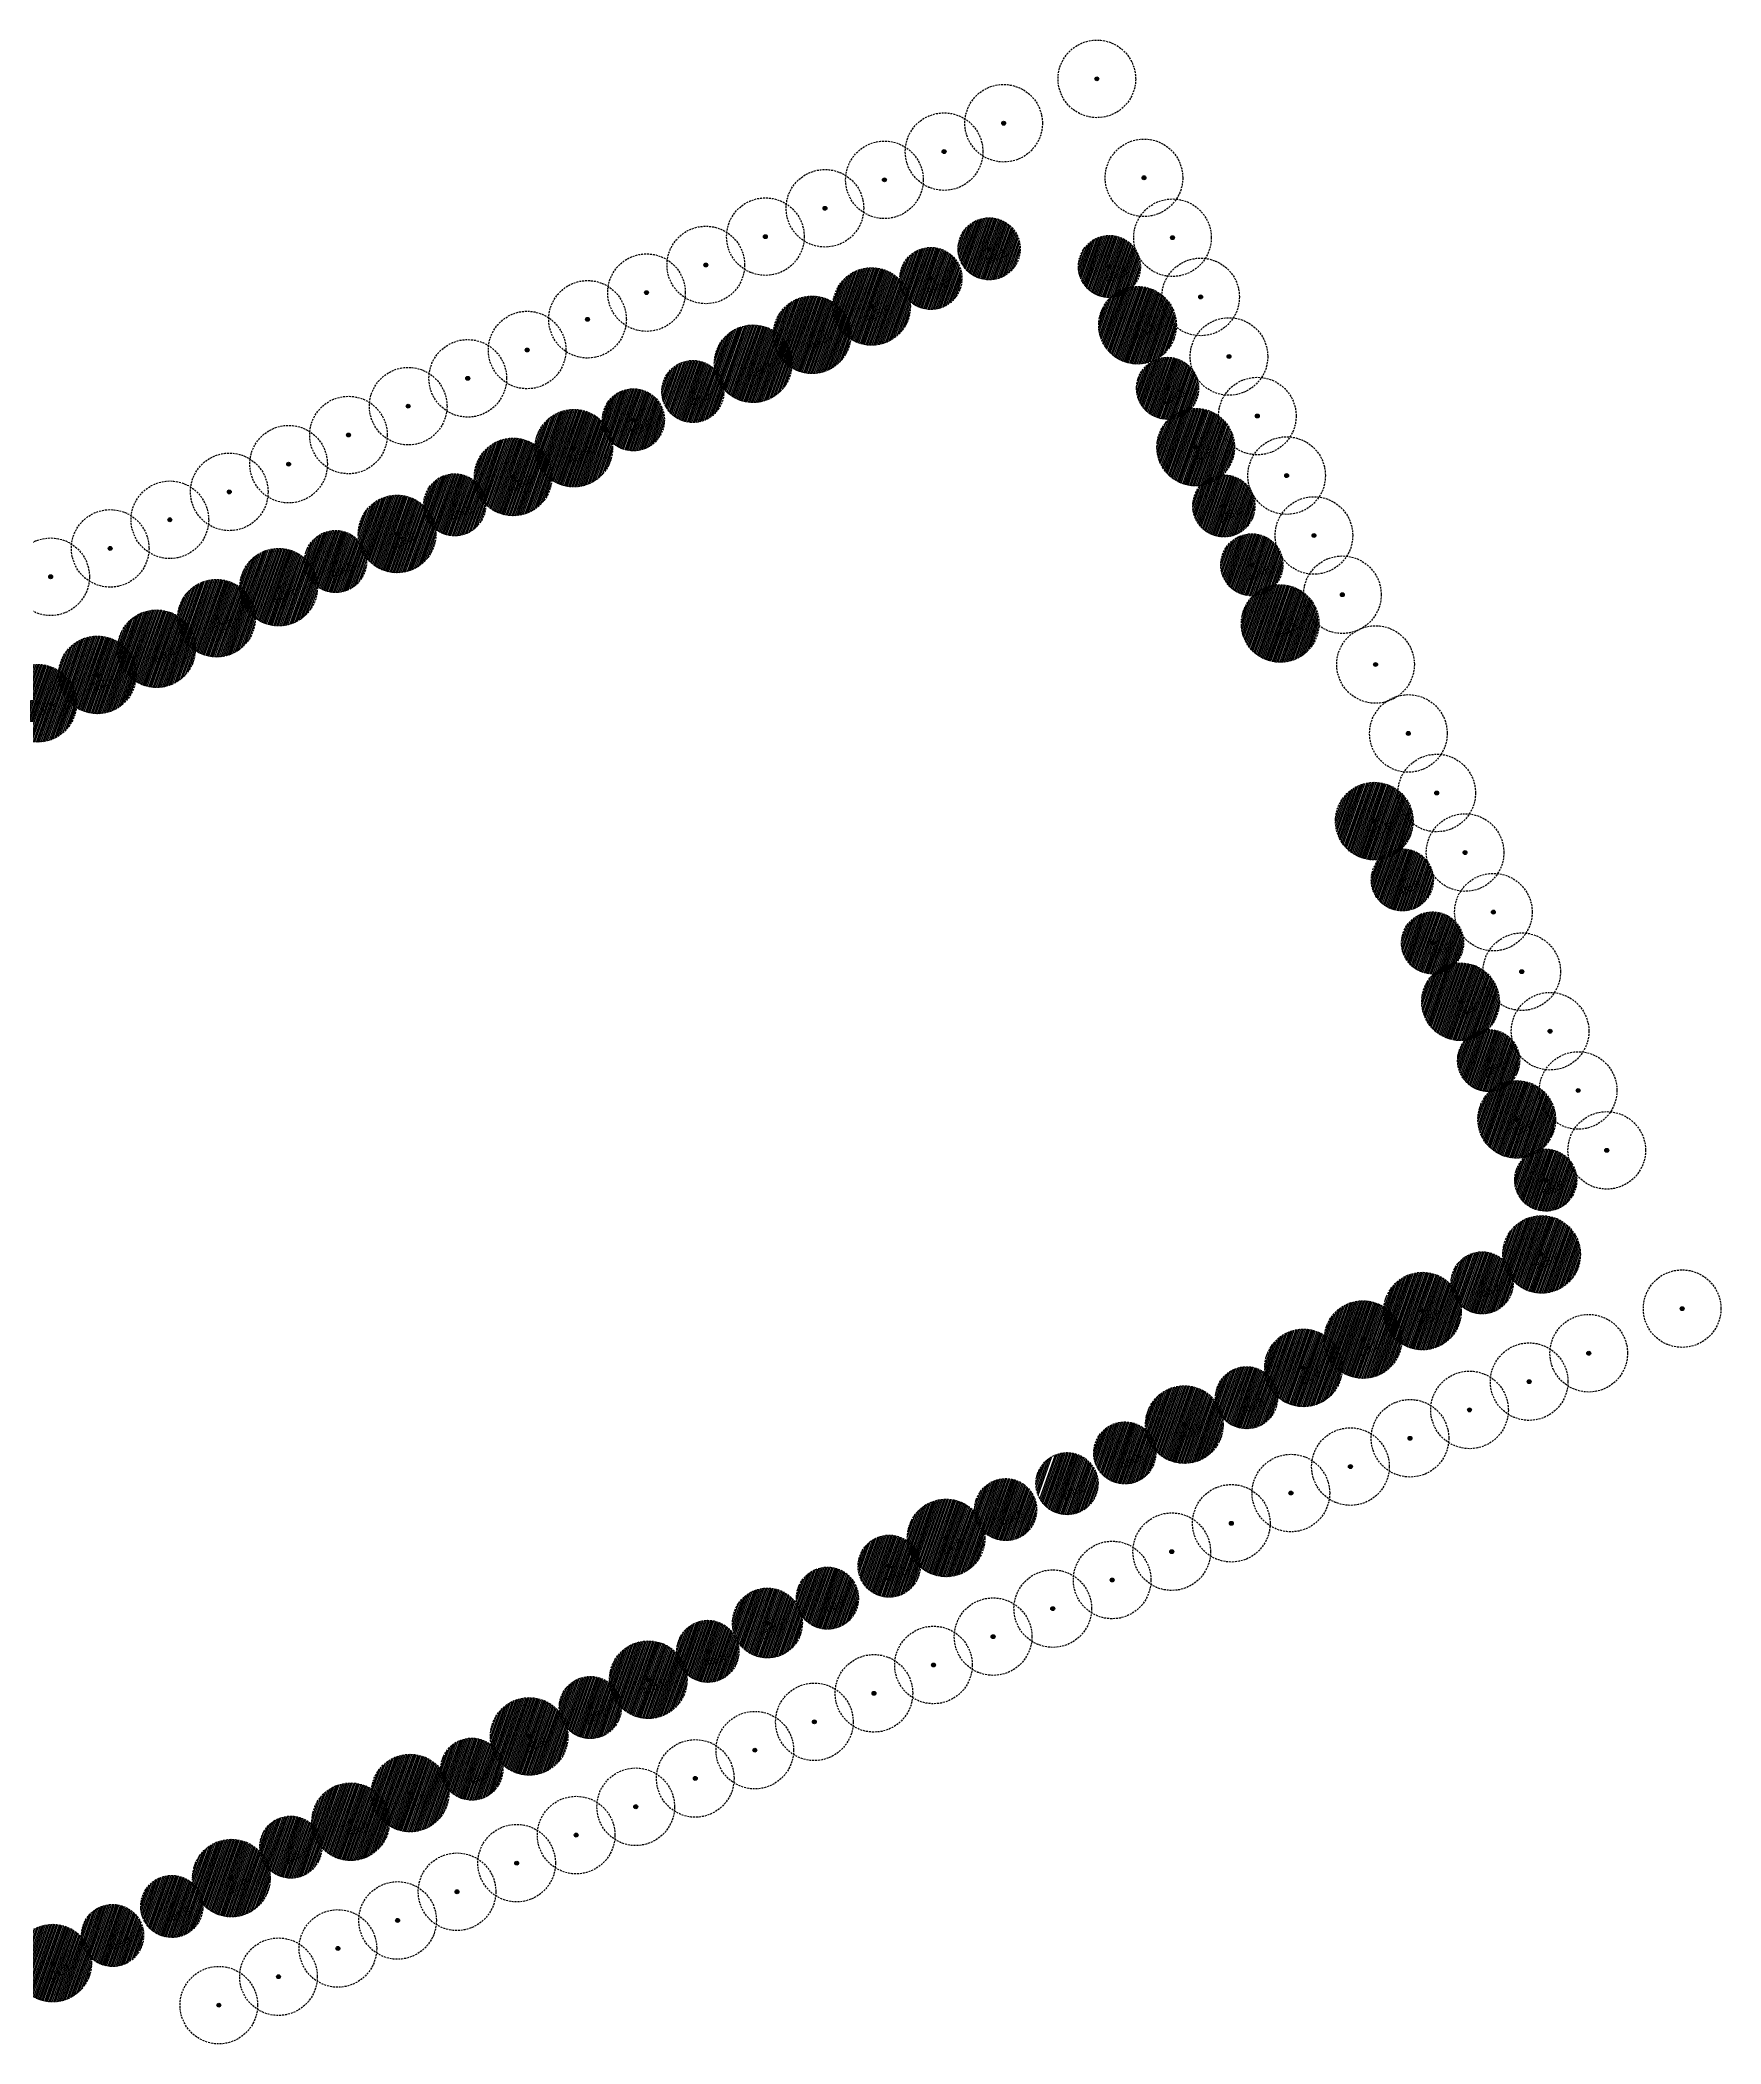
# Model space of a CAD drawing. Header units: metres. Extents: x 679584 to 680043, y 2748507 to 2748855.
# Drawn here: x 679826.5 to 680043.1, y 2748596.4 to 2748854.7 of the extents above; entities that cross this region are included whole.
import ezdxf

# ---------------------------------------------------------------- set-up
doc = ezdxf.new("R2010")
doc.units = ezdxf.units.M
doc.linetypes.add('HIDDEN', pattern=[0.375, 0.25, -0.125])
for name, color, linetype, true_color in [('SL_TREE_ACACIA_NILOTICA', 7, 'Continuous', 0x264d00), ('SL_TREE_ALBIZIA_LEBBECK', 7, 'Continuous', 0x9ec82d), ('SL_TREE_CERCIDIUM_FLORIDUM', 7, 'Continuous', 0x9ec82d), ('SL_TREE_HATCH_ACACIA_NILOTICA', 7, 'Continuous', 0x9ec82d), ('SL_TREE_HATCH_ALBIZIA_LEBBECK', 7, 'Continuous', 0x9ec82d), ('SL_TREE_HATCH_CERCIDIUM_FLORIDUM', 7, 'Continuous', 0x9ec82d), ('SL_TREE_HATCH_ZIZIPHUS_SPINA', 7, 'Continuous', 0x9ec82d), ('SL_TREE_ZIZIPHUS_SPINA', 7, 'Continuous', 0x9ec82d)]:
    doc.layers.add(name, color=color, linetype=linetype, true_color=true_color)
for name, color, linetype in [('SL_TREE_CANOPY', 251, 'HIDDEN'), ('SL_TREE_LEGEND', 7, 'Continuous'), ('SL_TREE_TRUNK', 251, 'Continuous'), ('Trees_out_of_scope', 7, 'Continuous')]:
    doc.layers.add(name, color=color, linetype=linetype)
doc.styles.add('TER-200', font='ARIALN.TTF', dxfattribs={"height": 1})
pattern_1 = [(45.00000000005231, (-3517286.112951742, -2971622.37730958), (-0.1325827270286417, 0.1325827270283996), [])]

# ---------------------------------------------------------------- blocks, each defined once
blk = doc.blocks.new('Albizia_lebbeck')
at = {"layer": 'SL_TREE_HATCH_ALBIZIA_LEBBECK'}
h = blk.add_hatch(dxfattribs=at)
h.set_pattern_fill('ANSI31', color=256, scale=1.500002325601152, angle=3.180554681463517e-14)
h.set_pattern_definition([(44.99999999999994, (-3517286.112954457, -2971622.377306366), (-0.1325827270285208, 0.1325827270285206), [])])
edge = h.paths.add_edge_path()
edge.add_arc((0, 4.656612873077393e-10), 4.999999999981005, -25.44812939262281, 334.5518706073772)
at = {"layer": 'SL_TREE_TRUNK'}
h = blk.add_hatch(color=256, dxfattribs=at)
h.dxf.hatch_style = 1
edge = h.paths.add_edge_path()
edge.add_arc((2.328306436538696e-10, 0), 0.2500003876001918, 0, 360)
at = {"layer": 'SL_TREE_CANOPY', "linetype": 'HIDDEN'}
blk.add_circle((2.328306436538696e-10, 0), 5, dxfattribs=at)
at = {"layer": 'SL_TREE_TRUNK'}
blk.add_circle((2.328306436538696e-10, 0), 0.2500003876001918, dxfattribs=at)
at = {"layer": 'SL_TREE_LEGEND', "insert": (-1.314771543471096, -0.6361505817120303), "char_height": 1.000001550400767, "attachment_point": 1, "rotation": 0.012362144525415425, "style": 'TER-200'}
blk.add_mtext_dynamic_manual_height_columns('ALB.B', width=38.77958347063934, gutter_width=12.50001938000959, heights=[0], dxfattribs=at)
blk = doc.blocks.new('Ziziphus_spina_christi')
at = {"layer": 'SL_TREE_HATCH_ZIZIPHUS_SPINA'}
h = blk.add_hatch(dxfattribs=at)
h.set_pattern_fill('ANSI31', color=256, scale=1.500002325601151, angle=5.233920783816363e-11)
h.set_pattern_definition(pattern_1)
edge = h.paths.add_edge_path()
edge.add_arc((-6.661338147750939e-16, -8.881784197001252e-16), 5.000000000000001, 0, 360)
at = {"layer": 'SL_TREE_TRUNK'}
h = blk.add_hatch(color=256, dxfattribs=at)
h.dxf.hatch_style = 1
edge = h.paths.add_edge_path()
edge.add_arc((0, 0), 0.2500003876001918, 0, 360)
at = {"layer": 'SL_TREE_CANOPY', "linetype": 'HIDDEN'}
blk.add_circle((0, 0), 5, dxfattribs=at)
at = {"layer": 'SL_TREE_TRUNK'}
blk.add_circle((0, 0), 0.2500003876001918, dxfattribs=at)
at = {"layer": 'SL_TREE_LEGEND', "insert": (-1.138389419630528, -0.8359255273324138), "char_height": 1, "attachment_point": 1, "style": 'TER-200'}
blk.add_mtext_dynamic_manual_height_columns('ZIZ.B', width=38.77952334683659, gutter_width=12.5, heights=[0], dxfattribs=at)
blk = doc.blocks.new('Acacia_nilotica')
at = {"layer": 'SL_TREE_HATCH_ACACIA_NILOTICA'}
h = blk.add_hatch(dxfattribs=at)
h.set_pattern_fill('ANSI31', color=256, scale=1.500002325601151, angle=5.233920783816363e-11)
h.set_pattern_definition(pattern_1)
edge = h.paths.add_edge_path()
edge.add_arc((-6.661338147750939e-16, -8.881784197001252e-16), 3.999999999999999, 0, 360)
at = {"layer": 'SL_TREE_TRUNK'}
h = blk.add_hatch(color=256, dxfattribs=at)
h.dxf.hatch_style = 1
edge = h.paths.add_edge_path()
edge.add_arc((0, 0), 0.2500003876001918, 0, 360)
at = {"layer": 'SL_TREE_CANOPY', "linetype": 'HIDDEN'}
blk.add_circle((0, 0), 4, dxfattribs=at)
at = {"layer": 'SL_TREE_TRUNK'}
blk.add_circle((0, 0), 0.2500003876001918, dxfattribs=at)
at = {"layer": 'SL_TREE_LEGEND', "insert": (-1.163473651278764, -0.8530613644979894), "char_height": 1, "attachment_point": 1, "style": 'TER-200'}
blk.add_mtext_dynamic_manual_height_columns('ANI.B', width=38.77952334683659, gutter_width=12.5, heights=[0], dxfattribs=at)
blk = doc.blocks.new('trees_outofboundaries')
at = {"layer": 'SL_TREE_TRUNK'}
h = blk.add_hatch(color=256, dxfattribs=at)
h.dxf.hatch_style = 1
edge = h.paths.add_edge_path()
edge.add_arc((0, 0), 0.2500003876001918, 0, 360)
at = {"layer": 'SL_TREE_CANOPY', "linetype": 'HIDDEN'}
blk.add_circle((0, 0), 5, dxfattribs=at)
at = {"layer": 'SL_TREE_TRUNK'}
blk.add_circle((0, 0), 0.2500003876001918, dxfattribs=at)
blk = doc.blocks.new('cercidium_floridum')
at = {"layer": 'SL_TREE_HATCH_CERCIDIUM_FLORIDUM'}
h = blk.add_hatch(dxfattribs=at)
h.set_pattern_fill('ANSI31', color=256, scale=1.500002325601152, angle=2.862499213317165e-14)
h.set_pattern_definition([(44.99999999999994, (-3517286.112954457, -2971622.377306365), (-0.1325827270285208, 0.1325827270285206), [])])
edge = h.paths.add_edge_path()
edge.add_arc((4.656612873077393e-10, 9.313225746154785e-10), 4.49999999985001, -25.44812939262281, 334.5518706073772)
at = {"layer": 'SL_TREE_TRUNK'}
h = blk.add_hatch(color=256, dxfattribs=at)
h.dxf.hatch_style = 1
edge = h.paths.add_edge_path()
edge.add_arc((4.656612873077393e-10, 4.656612873077393e-10), 0.2500003876001918, 0, 360)
at = {"layer": 'SL_TREE_CANOPY', "linetype": 'HIDDEN'}
blk.add_circle((4.656612873077393e-10, 4.656612873077393e-10), 4.5, dxfattribs=at)
at = {"layer": 'SL_TREE_TRUNK'}
blk.add_circle((4.656612873077393e-10, 4.656612873077393e-10), 0.2500003876001918, dxfattribs=at)
at = {"layer": 'SL_TREE_LEGEND', "insert": (-1.53081128131366, -0.6995532989082953), "char_height": 1.000001550400767, "attachment_point": 1, "rotation": 0.012362144525412245, "style": 'TER-200'}
blk.add_mtext_dynamic_manual_height_columns('CER.C', width=38.77958347063934, gutter_width=12.50001938000959, heights=[0], dxfattribs=at)

msp = doc.modelspace()

# ---------------------------------------------------------------- hatches: boundary and pattern name
at = {"layer": 'SL_TREE_TRUNK'}
h = msp.add_hatch(color=256, dxfattribs=at)
h.dxf.hatch_style = 1
edge = h.paths.add_edge_path()
edge.add_arc((679904.8538122731, 2748643.377498619), 0.2500003876001918, 25.44812939262281, 385.4481293926228)

# ---------------------------------------------------------------- block references
at = {"layer": 'SL_TREE_ACACIA_NILOTICA', "rotation": 25.44812939262281}
for p in [(679948.783978453, 2748827.77399948), (679964.2784644272, 2748825.490869047), (679941.2778505359, 2748823.951530809), (679910.6089652439, 2748809.386507138), (679971.777142576, 2748809.789708578), (679902.9336553839, 2748805.734098679), (679879.9077258013, 2748794.776873304), (679979.0273956535, 2748794.634489587), (679864.5571060801, 2748787.472056387), (679982.6368209836, 2748787.049501203), (680002.0289131519, 2748746.442387286), (680005.9207637426, 2748738.327306473), (680013.1495366432, 2748723.161491093), (680020.5020695962, 2748707.759583042), (680012.3089423748, 2748694.512630293), (679981.9547837499, 2748679.713815461), (679966.2570832113, 2748672.598179541), (679958.8135545956, 2748668.639342433), (679950.9081921707, 2748665.292044276), (679935.8948701035, 2748658.001073645), (679927.9383660682, 2748653.879257957), (679912.5310412749, 2748647.02972004), (679897.3835445121, 2748639.788457938), (679882.1101494423, 2748631.852111279), (679858.787536971, 2748621.798961449), (679843.4538541209, 2748614.158325857), (679835.8215362498, 2748610.41568387)]:
    msp.add_blockref('Acacia_nilotica', p, dxfattribs=at)
at = {"layer": 'SL_TREE_ALBIZIA_LEBBECK', "rotation": 25.44812939262281}
for p in [(679933.634894826, 2748820.343732514), (679925.9595849657, 2748816.691324055), (679967.9099011505, 2748817.916481848), (679918.361942349, 2748812.961177165), (679895.2583455227, 2748802.081690221), (679887.4381772898, 2748798.373622352), (679872.4829239207, 2748791.0253593), (679857.2209752367, 2748784.164546042), (679986.2792312941, 2748779.479789517), (679841.4925127978, 2748776.237979211), (679826.1805567768, 2748769.210014094), (680019.974771003, 2748698.184832825), (680004.6241512818, 2748690.880015908), (679973.9323930715, 2748676.250587999), (679904.8538122729, 2748643.377498619), (679866.4991924922, 2748625.075031287)]:
    msp.add_blockref('Albizia_lebbeck', p, dxfattribs=at)
at = {"layer": 'SL_TREE_CERCIDIUM_FLORIDUM', "rotation": 25.44812939262281}
msp.add_blockref('cercidium_floridum', (679920.2069527277, 2748650.682410441), dxfattribs=at)
at = {"layer": 'SL_TREE_ZIZIPHUS_SPINA', "rotation": 25.44812939262281}
for p in [(679975.3970834576, 2748802.209538698), (679849.2064863588, 2748780.16723947), (679833.8558666375, 2748772.862422552), (679998.4091061875, 2748754.022276743), (680009.5301890727, 2748730.742318088), (680016.7669116515, 2748715.580971776), (679996.9583226535, 2748687.207813376), (679989.2830127932, 2748683.555404917), (679943.2328823096, 2748661.639635817), (679889.5057132851, 2748636.072776607), (679874.1550935636, 2748628.767959691), (679851.129163982, 2748617.810734315), (679828.1032343999, 2748606.853508941)]:
    msp.add_blockref('Ziziphus_spina_christi', p, dxfattribs=at)
at = {"layer": 'Trees_out_of_scope'}
for p in [(679962.6621880545, 2748849.669807968), (679950.6480904166, 2748843.952723885), (679942.9697091882, 2748840.297668445), (679935.2849180952, 2748836.665054061), (679968.7317649329, 2748836.923349915), (679927.6190894666, 2748832.992851529), (679919.9437796064, 2748829.34044307), (679972.4062212752, 2748829.202283177), (679912.2684697452, 2748825.688034612), (679904.6246010836, 2748822.124156457), (679976.0306734351, 2748821.569962691), (679897.025302864, 2748818.685777168), (679889.2425401633, 2748814.730809235), (679979.6846931818, 2748813.895456113), (679881.5864566589, 2748811.078400777), (679873.9143512159, 2748807.48915159), (679983.3403067815, 2748806.221713046), (679866.2167518849, 2748803.773981734), (679858.5044834581, 2748800.017507489), (679850.8582057359, 2748796.446846041), (679987.1146082114, 2748798.546303828), (679843.2013940823, 2748792.853963956), (679835.5129965325, 2748789.164004455), (679990.6362913823, 2748790.83107438), (679827.8376866718, 2748785.511595997), (679994.2967131675, 2748783.195485395), (679998.5741033588, 2748774.206026915), (680002.8029128569, 2748765.318666702), (680006.4550483187, 2748757.643257486), (680010.107183781, 2748749.967848268), (680013.7593192428, 2748742.292439052), (680017.4114547052, 2748734.617029834), (680021.0635901671, 2748726.941620618), (680024.688042327, 2748719.309300132), (680028.3678610914, 2748711.590802183), (680038.0811620323, 2748691.192993757), (680026.0454914558, 2748685.444220779), (680018.3668914104, 2748681.784407908), (680010.6866160796, 2748678.142434762), (680003.0129463729, 2748674.486579429), (679995.3359963582, 2748670.837617845), (679987.6639728294, 2748667.428303364), (679979.9870204052, 2748663.529346457), (679972.3082534786, 2748659.875286692), (679964.6364030938, 2748656.224524476), (679956.9788558441, 2748652.535055607), (679949.2876030625, 2748648.924819485), (679941.608827334, 2748645.270758635), (679933.9335174728, 2748641.618350177), (679926.2543894179, 2748637.947066127), (679918.5809020399, 2748634.299783383), (679910.9109008176, 2748630.654162684), (679903.2355909569, 2748627.001754225), (679895.5586252636, 2748623.352825592), (679887.892138514, 2748619.733408885), (679880.2045179363, 2748616.046336624), (679872.5486168653, 2748612.35340822), (679864.8573906409, 2748608.743181628), (679857.1967691995, 2748605.099953728), (679849.5067721243, 2748601.438362179)]:
    msp.add_blockref('trees_outofboundaries', p, dxfattribs=at)

doc.saveas('drawing.dxf')
